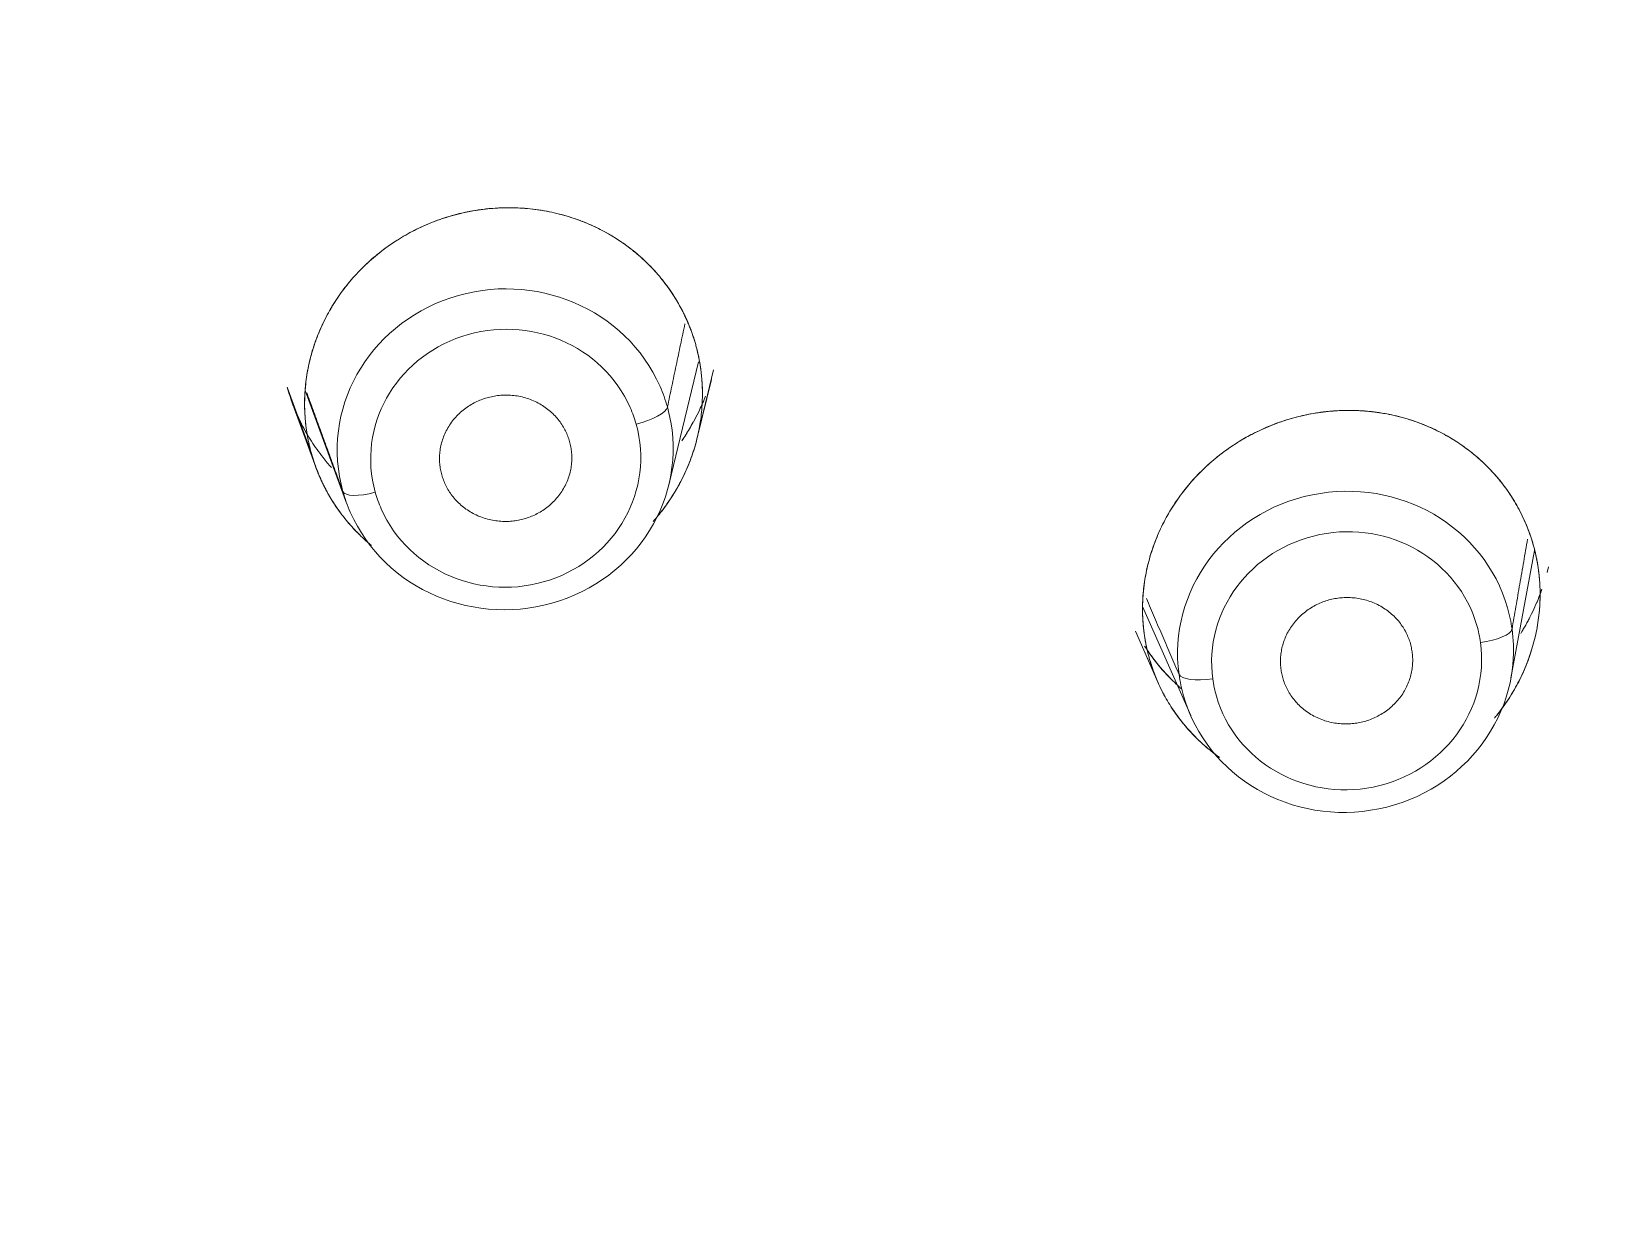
# Model space of a CAD drawing. Extents: x 6453 to 7582, y 0 to 827.
# Drawn here: x 6978.91 to 6993.29, y 492.23 to 502.89 of the extents above; entities that cross this region are included whole.
import ezdxf

# ---------------------------------------------------------------- set-up
doc = ezdxf.new("R2010")
doc.units = 0
doc.header["$LTSCALE"] = 30
doc.header["$MEASUREMENT"] = 0
doc.linetypes.add('HIDDEN2', pattern=[4.7625, 3.175, -1.5875])
doc.layers.add('1', color=7, linetype='CONTINUOUS')
doc.layers.add('2', color=1, linetype='HIDDEN2')

msp = doc.modelspace()

# ---------------------------------------------------------------- linework, layer by layer
at = {"layer": '1', "color": 7, "linetype": 'Continuous', "lineweight": 18}
for p, q in [((6984.684, 498.779), (6984.954, 499.892)), ((6984.941, 499.203), (6985.091, 499.821)), ((6981.443, 499.062), (6981.222, 499.664)), ((6981.222, 499.664), (6981.443, 499.062)), ((6981.443, 499.062), (6981.222, 499.664)), ((6981.222, 499.664), (6981.443, 499.062)), ((6981.387, 499.633), (6981.762, 498.612)), ((6984.941, 499.203), (6985.07, 499.732)), ((6981.266, 499.529), (6981.482, 498.94)), ((6981.266, 499.529), (6981.483, 498.938)), ((6992.322, 497.024), (6992.537, 498.182)), ((6992.652, 497.984), (6992.662, 498.033)), ((6992.652, 497.984), (6992.662, 498.033)), ((6988.98, 497.675), (6989.418, 496.685)), ((6988.916, 497.451), (6989.122, 496.983)), ((6988.916, 497.451), (6989.12, 496.987))]:
    msp.add_line(p, q, dxfattribs=at)
for centre, major_axis, ratio, start_param, end_param in [((6959.952, 496.519), (-59.628, 0), 0.953717, 3.141593, 6.283185), ((6959.952, 496.519), (-59.628, 0), 0.953717, 3.141593, 6.274276), ((6983.2, 499.1), (-1.521, -0.087), 0.95493, 3.484672, 6.490756), ((6983.2, 499.1), (-1.521, -0.087), 0.95493, 3.349163, 3.484672), ((6983.2, 499.1), (-1.521, -0.087), 0.95493, 0.34308, 3.349163), ((6990.822, 497.263), (-1.514, -0.177), 0.954506, 3.29707, 6.303113), ((6983.2, 499.1), (-1.521, -0.087), 0.95493, 0.20757, 0.34308), ((6990.822, 497.263), (-1.514, -0.177), 0.954506, 3.16152, 3.29707), ((6990.822, 497.263), (-1.514, -0.177), 0.954506, 0.155477, 3.16152), ((6990.822, 497.263), (-1.514, -0.177), 0.954506, 0.019927, 0.155477), ((6959.952, 496.519), (-59.628, 0), 0.953717, 1.612136, 3.141593), ((6959.952, 496.519), (-59.628, 0), 0.953717, 1.612136, 3.132683)]:
    msp.add_ellipse(centre, major_axis=major_axis, ratio=ratio, start_param=start_param, end_param=end_param, dxfattribs=at)
at = {"layer": '1', "color": 7, "linetype": 'Continuous', "lineweight": 13}
for centre, major_axis, ratio, start_param, end_param in [((6983.205, 499.019), (-1.223, -0.07), 0.95493, 3.484672, 6.490756), ((6983.205, 499.019), (-1.223, -0.07), 0.95493, 3.349163, 3.484672), ((6984.382, 499.416), (-0.289, -0.081), 0.290459, 1.506825, 2.991304), ((6983.205, 499.019), (-1.223, -0.07), 0.95493, 0.34308, 3.349163), ((6982.017, 498.799), (0.289, 0.081), 0.29046, 3.163938, 4.648417), ((6983.205, 499.019), (-1.223, -0.07), 0.95493, 0.20757, 0.34308), ((6990.832, 497.182), (-1.217, -0.142), 0.954506, 3.29707, 6.303113), ((6990.832, 497.182), (-1.217, -0.142), 0.954506, 3.16152, 3.29707), ((6992.035, 497.436), (-0.297, -0.041), 0.298133, 1.564571, 3.047259), ((6990.832, 497.182), (-1.217, -0.142), 0.954506, 0.155477, 3.16152), ((6989.607, 497.106), (0.297, 0.041), 0.298133, 3.223476, 4.706164), ((6990.832, 497.182), (-1.217, -0.142), 0.954506, 0.019927, 0.155477)]:
    msp.add_ellipse(centre, major_axis=major_axis, ratio=ratio, start_param=start_param, end_param=end_param, dxfattribs=at)
at = {"layer": '1', "color": 7, "linetype": 'Continuous', "lineweight": 18}
for points, knots in [([(6962.419, 439.668), (6962.999, 439.691), (6964.676, 439.78), (6967.443, 440.04), (6970.703, 440.52), (6973.93, 441.172), (6977.115, 441.992), (6980.248, 442.979), (6983.318, 444.129), (6986.318, 445.439), (6989.237, 446.905), (6992.067, 448.523), (6994.799, 450.287), (6997.425, 452.192), (6999.937, 454.232), (7002.327, 456.402), (7004.588, 458.694), (7006.713, 461.101), (7008.695, 463.617), (7010.529, 466.233), (7012.208, 468.942), (7013.729, 471.735), (7015.085, 474.604), (7016.274, 477.54), (7017.291, 480.534), (7018.133, 483.576), (7018.799, 486.659), (7019.284, 489.772), (7019.59, 492.905), (7019.713, 496.05), (7019.655, 499.196), (7019.414, 502.335), (7018.993, 505.456), (7018.391, 508.55), (7017.612, 511.608), (7016.657, 514.62), (7015.53, 517.578), (7014.233, 520.471), (7012.77, 523.292), (7011.147, 526.031), (7009.368, 528.681), (7007.439, 531.234), (7005.364, 533.681), (7003.152, 536.015), (7000.807, 538.229), (6998.339, 540.316), (6995.753, 542.27), (6993.058, 544.085), (6990.263, 545.755), (6987.375, 547.276), (6984.403, 548.643), (6981.357, 549.85), (6978.245, 550.896), (6975.078, 551.776), (6971.865, 552.489), (6968.616, 553.031), (6965.34, 553.401), (6962.047, 553.598), (6958.749, 553.622), (6955.453, 553.471), (6952.172, 553.148), (6948.914, 552.652), (6945.69, 551.986), (6942.51, 551.151), (6939.382, 550.149), (6936.317, 548.985), (6933.324, 547.661), (6930.413, 546.181), (6927.591, 544.551), (6924.868, 542.774), (6922.252, 540.857), (6919.75, 538.805), (6917.371, 536.624), (6915.122, 534.322), (6913.01, 531.904), (6911.04, 529.379), (6909.22, 526.755), (6907.554, 524.038), (6906.048, 521.238), (6904.706, 518.363), (6903.532, 515.422), (6902.531, 512.423), (6901.704, 509.377), (6901.055, 506.291), (6900.585, 503.176), (6900.295, 500.041), (6900.188, 496.896), (6900.263, 493.75), (6900.519, 490.612), (6900.956, 487.493), (6901.573, 484.402), (6902.368, 481.348), (6903.339, 478.34), (6904.481, 475.388), (6905.793, 472.5), (6907.27, 469.686), (6908.907, 466.954), (6910.699, 464.313), (6912.642, 461.769), (6914.729, 459.332), (6916.953, 457.008), (6919.309, 454.805), (6921.788, 452.73), (6924.384, 450.788), (6927.088, 448.985), (6929.892, 447.328), (6932.788, 445.82), (6935.766, 444.468), (6938.818, 443.274), (6941.935, 442.243), (6945.107, 441.377), (6948.323, 440.68), (6951.575, 440.153), (6954.634, 439.822), (6956.606, 439.702), (6957.484, 439.668)], [0, 0, 0, 0, 0.004702, 0.013606, 0.022511, 0.031416, 0.040321, 0.049226, 0.058131, 0.067035, 0.07594, 0.084844, 0.093748, 0.102652, 0.111556, 0.120459, 0.129362, 0.138265, 0.147168, 0.15607, 0.164972, 0.173874, 0.182775, 0.191676, 0.200577, 0.209478, 0.218378, 0.227279, 0.236179, 0.245079, 0.253978, 0.262878, 0.271778, 0.280678, 0.289578, 0.298478, 0.307379, 0.316279, 0.32518, 0.334081, 0.342982, 0.351884, 0.360785, 0.369687, 0.37859, 0.387493, 0.396396, 0.405299, 0.414202, 0.423106, 0.43201, 0.440914, 0.449818, 0.458723, 0.467628, 0.476532, 0.485437, 0.494342, 0.503247, 0.512152, 0.521057, 0.529962, 0.538867, 0.547772, 0.556677, 0.565582, 0.574486, 0.583391, 0.592295, 0.601199, 0.610103, 0.619007, 0.62791, 0.636813, 0.645716, 0.654619, 0.663521, 0.672423, 0.681325, 0.690226, 0.699127, 0.708028, 0.716929, 0.725829, 0.734729, 0.743629, 0.752529, 0.761429, 0.770329, 0.779229, 0.788129, 0.797029, 0.805929, 0.814829, 0.82373, 0.832631, 0.841532, 0.850433, 0.859334, 0.868236, 0.877138, 0.886041, 0.894944, 0.903847, 0.91275, 0.921653, 0.930557, 0.939461, 0.948365, 0.95727, 0.966174, 0.975079, 0.983983, 0.992888, 1, 1, 1, 1]), ([(6995.778, 451.033), (6996.33, 451.416), (6997.748, 452.443), (6999.935, 454.234), (7002.327, 456.401), (7004.588, 458.694), (7006.713, 461.101), (7008.695, 463.617), (7010.529, 466.233), (7012.208, 468.942), (7013.729, 471.735), (7015.085, 474.604), (7016.274, 477.54), (7017.291, 480.534), (7018.133, 483.576), (7018.799, 486.659), (7019.284, 489.772), (7019.59, 492.905), (7019.713, 496.05), (7019.655, 499.196), (7019.414, 502.335), (7018.993, 505.456), (7018.391, 508.55), (7017.612, 511.608), (7016.657, 514.62), (7015.53, 517.578), (7014.233, 520.471), (7012.77, 523.292), (7011.147, 526.031), (7009.368, 528.681), (7007.439, 531.234), (7005.364, 533.681), (7003.152, 536.015), (7000.807, 538.229), (6998.339, 540.316), (6995.753, 542.27), (6993.058, 544.085), (6990.263, 545.755), (6987.375, 547.276), (6984.403, 548.643), (6981.357, 549.85), (6978.245, 550.896), (6975.078, 551.776), (6971.865, 552.489), (6968.616, 553.031), (6965.34, 553.401), (6962.047, 553.598), (6958.749, 553.622), (6955.453, 553.471), (6952.172, 553.148), (6948.914, 552.652), (6945.69, 551.986), (6942.51, 551.151), (6939.382, 550.149), (6936.317, 548.985), (6933.324, 547.661), (6930.413, 546.181), (6927.591, 544.551), (6924.868, 542.774), (6922.252, 540.857), (6919.75, 538.805), (6917.371, 536.624), (6915.122, 534.322), (6913.01, 531.904), (6911.04, 529.379), (6909.22, 526.755), (6907.554, 524.038), (6906.048, 521.238), (6904.706, 518.363), (6903.532, 515.422), (6902.531, 512.423), (6901.704, 509.377), (6901.055, 506.291), (6900.585, 503.176), (6900.295, 500.041), (6900.188, 496.896), (6900.263, 493.75), (6900.519, 490.612), (6900.956, 487.493), (6901.573, 484.402), (6902.368, 481.348), (6903.339, 478.34), (6904.481, 475.388), (6905.793, 472.5), (6907.27, 469.686), (6908.907, 466.954), (6910.699, 464.313), (6912.642, 461.769), (6914.729, 459.332), (6916.954, 457.009), (6919.307, 454.804), (6921.793, 452.736), (6923.685, 451.284), (6924.774, 450.56), (6924.962, 450.437)], [0, 0, 0, 0, 0.006833, 0.017845, 0.028856, 0.039868, 0.050878, 0.061889, 0.072899, 0.083908, 0.094918, 0.105926, 0.116935, 0.127943, 0.138951, 0.149959, 0.160966, 0.171973, 0.18298, 0.193987, 0.204994, 0.216001, 0.227008, 0.238016, 0.249023, 0.26003, 0.271038, 0.282046, 0.293055, 0.304063, 0.315072, 0.326082, 0.337091, 0.348102, 0.359112, 0.370123, 0.381134, 0.392146, 0.403157, 0.414169, 0.425182, 0.436194, 0.447207, 0.45822, 0.469233, 0.480246, 0.491259, 0.502272, 0.513286, 0.524299, 0.535313, 0.546326, 0.557339, 0.568352, 0.579365, 0.590378, 0.601391, 0.612403, 0.623416, 0.634428, 0.645439, 0.656451, 0.667462, 0.678472, 0.689483, 0.700493, 0.711502, 0.722512, 0.73352, 0.744529, 0.755537, 0.766545, 0.777553, 0.78856, 0.799567, 0.810574, 0.821581, 0.832588, 0.843595, 0.854602, 0.865609, 0.876617, 0.887624, 0.898632, 0.90964, 0.920649, 0.931657, 0.942666, 0.953676, 0.964686, 0.975696, 0.986706, 0.997717, 1, 1, 1, 1]), ([(6981.443, 499.062), (6981.441, 499.068), (6981.437, 499.081), (6981.432, 499.101), (6981.427, 499.121), (6981.422, 499.14), (6981.418, 499.16), (6981.414, 499.18), (6981.41, 499.2), (6981.406, 499.22), (6981.403, 499.24), (6981.4, 499.26), (6981.397, 499.28), (6981.394, 499.3), (6981.392, 499.321), (6981.39, 499.341), (6981.388, 499.361), (6981.384, 499.402), (6981.381, 499.464), (6981.381, 499.547), (6981.385, 499.63), (6981.395, 499.74), (6981.419, 499.879), (6981.464, 500.043), (6981.526, 500.203), (6981.605, 500.357), (6981.698, 500.505), (6981.805, 500.642), (6981.925, 500.77), (6982.058, 500.885), (6982.202, 500.988), (6982.355, 501.078), (6982.518, 501.153), (6982.687, 501.213), (6982.863, 501.257), (6983.042, 501.284), (6983.223, 501.294), (6983.403, 501.286), (6983.581, 501.261), (6983.754, 501.219), (6983.921, 501.161), (6984.08, 501.088), (6984.23, 501), (6984.37, 500.897), (6984.499, 500.782), (6984.595, 500.676), (6984.665, 500.586), (6984.715, 500.516), (6984.76, 500.443), (6984.794, 500.382), (6984.819, 500.334), (6984.835, 500.299), (6984.851, 500.265), (6984.866, 500.229), (6984.88, 500.194), (6984.893, 500.158), (6984.905, 500.122), (6984.917, 500.086), (6984.924, 500.062), (6984.928, 500.049)], [0, 0, 0, 0, 0.003743, 0.007482, 0.011219, 0.014954, 0.018687, 0.022419, 0.026151, 0.029884, 0.033617, 0.037353, 0.041091, 0.044832, 0.048576, 0.052325, 0.056079, 0.059839, 0.075015, 0.090157, 0.105306, 0.120503, 0.151244, 0.182, 0.212983, 0.24429, 0.275516, 0.30674, 0.337696, 0.368905, 0.400008, 0.431405, 0.462923, 0.494568, 0.526279, 0.558375, 0.590249, 0.622182, 0.65381, 0.685582, 0.717022, 0.748601, 0.779983, 0.811347, 0.842654, 0.873992, 0.889694, 0.905384, 0.921094, 0.936855, 0.943902, 0.950935, 0.957957, 0.96497, 0.971977, 0.978981, 0.985984, 0.992989, 1, 1, 1, 1]), ([(6981.443, 499.062), (6981.441, 499.068), (6981.437, 499.081), (6981.432, 499.101), (6981.427, 499.121), (6981.422, 499.14), (6981.418, 499.16), (6981.414, 499.18), (6981.41, 499.2), (6981.406, 499.22), (6981.403, 499.24), (6981.4, 499.26), (6981.397, 499.28), (6981.394, 499.3), (6981.392, 499.321), (6981.39, 499.341), (6981.388, 499.361), (6981.384, 499.402), (6981.381, 499.464), (6981.381, 499.547), (6981.385, 499.63), (6981.395, 499.74), (6981.419, 499.879), (6981.464, 500.043), (6981.526, 500.203), (6981.605, 500.357), (6981.698, 500.505), (6981.805, 500.642), (6981.925, 500.77), (6982.058, 500.885), (6982.202, 500.988), (6982.355, 501.078), (6982.518, 501.153), (6982.687, 501.213), (6982.863, 501.257), (6983.042, 501.284), (6983.223, 501.294), (6983.403, 501.286), (6983.581, 501.261), (6983.754, 501.219), (6983.921, 501.161), (6984.08, 501.088), (6984.23, 501), (6984.37, 500.897), (6984.499, 500.782), (6984.595, 500.676), (6984.665, 500.586), (6984.715, 500.516), (6984.76, 500.443), (6984.794, 500.382), (6984.819, 500.334), (6984.835, 500.299), (6984.851, 500.265), (6984.866, 500.229), (6984.88, 500.194), (6984.893, 500.158), (6984.905, 500.122), (6984.917, 500.086), (6984.924, 500.062), (6984.928, 500.049)], [0, 0, 0, 0, 0.003743, 0.007482, 0.011219, 0.014954, 0.018687, 0.022419, 0.026151, 0.029884, 0.033617, 0.037353, 0.041091, 0.044832, 0.048576, 0.052325, 0.056079, 0.059839, 0.075015, 0.090157, 0.105306, 0.120503, 0.151244, 0.182, 0.212983, 0.24429, 0.275516, 0.30674, 0.337696, 0.368905, 0.400008, 0.431405, 0.462923, 0.494568, 0.526279, 0.558375, 0.590249, 0.622182, 0.65381, 0.685582, 0.717022, 0.748601, 0.779983, 0.811347, 0.842654, 0.873992, 0.889694, 0.905384, 0.921094, 0.936855, 0.943902, 0.950935, 0.957957, 0.96497, 0.971977, 0.978981, 0.985984, 0.992989, 1, 1, 1, 1]), ([(6984.928, 500.049), (6984.926, 500.056), (6984.922, 500.07), (6984.916, 500.09), (6984.91, 500.11), (6984.903, 500.13), (6984.896, 500.149), (6984.889, 500.169), (6984.882, 500.189), (6984.874, 500.209), (6984.866, 500.228), (6984.858, 500.248), (6984.849, 500.268), (6984.841, 500.287), (6984.832, 500.306), (6984.823, 500.326), (6984.813, 500.345), (6984.793, 500.383), (6984.762, 500.44), (6984.716, 500.514), (6984.666, 500.585), (6984.597, 500.674), (6984.503, 500.777), (6984.378, 500.892), (6984.236, 500.996), (6984.089, 501.083), (6983.938, 501.154), (6983.778, 501.212), (6983.598, 501.258), (6983.43, 501.283), (6983.288, 501.291), (6983.171, 501.291), (6983.056, 501.284), (6982.937, 501.269), (6982.816, 501.246), (6982.705, 501.217), (6982.605, 501.184), (6982.472, 501.134), (6982.316, 501.058), (6982.166, 500.963), (6982.038, 500.868), (6981.915, 500.759), (6981.791, 500.626), (6981.689, 500.491), (6981.601, 500.35), (6981.525, 500.199), (6981.463, 500.037), (6981.418, 499.875), (6981.395, 499.739), (6981.385, 499.63), (6981.381, 499.547), (6981.381, 499.464), (6981.385, 499.395), (6981.389, 499.34), (6981.394, 499.299), (6981.4, 499.259), (6981.406, 499.219), (6981.414, 499.179), (6981.423, 499.14), (6981.432, 499.1), (6981.439, 499.075), (6981.443, 499.062)], [0, 0, 0, 0, 0.003842, 0.007691, 0.011548, 0.015411, 0.019282, 0.023159, 0.027044, 0.030936, 0.034835, 0.038741, 0.042654, 0.046574, 0.050501, 0.054436, 0.058377, 0.062326, 0.078245, 0.094165, 0.110085, 0.126006, 0.15576, 0.18654, 0.218699, 0.251392, 0.27866, 0.308495, 0.342808, 0.377805, 0.398596, 0.418492, 0.439993, 0.459622, 0.481439, 0.505449, 0.519796, 0.537038, 0.580745, 0.610912, 0.631107, 0.665065, 0.698366, 0.728071, 0.755716, 0.7877, 0.819341, 0.849817, 0.879502, 0.89468, 0.909871, 0.925075, 0.940291, 0.947835, 0.955356, 0.962854, 0.970329, 0.977781, 0.98521, 0.992616, 1, 1, 1, 1]), ([(6984.928, 500.049), (6984.926, 500.056), (6984.922, 500.07), (6984.916, 500.09), (6984.91, 500.11), (6984.903, 500.13), (6984.896, 500.149), (6984.889, 500.169), (6984.882, 500.189), (6984.874, 500.209), (6984.866, 500.228), (6984.858, 500.248), (6984.849, 500.268), (6984.841, 500.287), (6984.832, 500.306), (6984.823, 500.326), (6984.813, 500.345), (6984.793, 500.383), (6984.762, 500.44), (6984.716, 500.514), (6984.666, 500.585), (6984.597, 500.674), (6984.503, 500.777), (6984.378, 500.892), (6984.236, 500.996), (6984.089, 501.083), (6983.938, 501.154), (6983.778, 501.212), (6983.598, 501.258), (6983.408, 501.286), (6983.221, 501.294), (6983.08, 501.286), (6982.967, 501.273), (6982.881, 501.259), (6982.783, 501.237), (6982.694, 501.213), (6982.605, 501.184), (6982.472, 501.134), (6982.316, 501.058), (6982.166, 500.963), (6982.038, 500.868), (6981.915, 500.759), (6981.791, 500.626), (6981.689, 500.491), (6981.601, 500.35), (6981.525, 500.199), (6981.463, 500.037), (6981.418, 499.875), (6981.394, 499.732), (6981.383, 499.609), (6981.38, 499.527), (6981.381, 499.465), (6981.383, 499.423), (6981.386, 499.382), (6981.389, 499.341), (6981.394, 499.301), (6981.4, 499.26), (6981.406, 499.22), (6981.414, 499.18), (6981.422, 499.14), (6981.432, 499.101), (6981.439, 499.075), (6981.443, 499.062)], [0, 0, 0, 0, 0.003842, 0.007691, 0.011548, 0.015411, 0.019282, 0.023159, 0.027044, 0.030936, 0.034835, 0.038741, 0.042654, 0.046575, 0.050502, 0.054436, 0.058378, 0.062327, 0.078246, 0.094166, 0.110086, 0.126007, 0.155762, 0.186542, 0.218702, 0.251395, 0.278662, 0.308499, 0.342811, 0.377809, 0.410777, 0.441617, 0.452511, 0.471074, 0.487689, 0.505445, 0.519791, 0.537033, 0.580741, 0.610908, 0.631104, 0.665062, 0.698364, 0.728069, 0.755714, 0.787698, 0.81934, 0.849816, 0.879501, 0.898358, 0.917267, 0.924881, 0.932477, 0.940053, 0.947611, 0.955151, 0.962672, 0.970174, 0.977658, 0.985124, 0.992571, 1, 1, 1, 1]), ([(6984.542, 498.446), (6984.573, 498.481), (6984.638, 498.559), (6984.73, 498.694), (6984.816, 498.848), (6984.887, 499.014), (6984.939, 499.181), (6984.968, 499.322), (6984.982, 499.437), (6984.988, 499.527), (6984.99, 499.616), (6984.987, 499.689), (6984.983, 499.745), (6984.979, 499.784), (6984.975, 499.823), (6984.969, 499.861), (6984.962, 499.899), (6984.955, 499.937), (6984.947, 499.975), (6984.938, 500.012), (6984.931, 500.037), (6984.928, 500.049)], [0, 0, 0, 0, 0.080827, 0.174022, 0.280476, 0.385688, 0.486572, 0.584527, 0.636909, 0.689339, 0.741819, 0.794346, 0.817478, 0.84054, 0.863532, 0.886453, 0.909303, 0.932083, 0.954793, 0.977432, 1, 1, 1, 1]), ([(6984.542, 498.446), (6984.573, 498.481), (6984.638, 498.559), (6984.73, 498.694), (6984.816, 498.848), (6984.887, 499.014), (6984.939, 499.181), (6984.968, 499.322), (6984.982, 499.437), (6984.988, 499.527), (6984.99, 499.616), (6984.987, 499.689), (6984.983, 499.745), (6984.979, 499.784), (6984.975, 499.823), (6984.969, 499.861), (6984.962, 499.899), (6984.955, 499.937), (6984.947, 499.975), (6984.938, 500.012), (6984.931, 500.037), (6984.928, 500.049)], [0, 0, 0, 0, 0.080827, 0.174022, 0.280476, 0.385688, 0.486572, 0.584527, 0.636909, 0.689339, 0.741819, 0.794346, 0.817478, 0.84054, 0.863532, 0.886453, 0.909303, 0.932083, 0.954793, 0.977432, 1, 1, 1, 1]), ([(6984.928, 500.049), (6984.929, 500.043), (6984.933, 500.029), (6984.938, 500.009), (6984.943, 499.989), (6984.948, 499.969), (6984.953, 499.949), (6984.957, 499.928), (6984.961, 499.908), (6984.964, 499.887), (6984.968, 499.867), (6984.971, 499.846), (6984.974, 499.826), (6984.977, 499.805), (6984.979, 499.785), (6984.981, 499.764), (6984.983, 499.743), (6984.985, 499.722), (6984.988, 499.679), (6984.99, 499.613), (6984.988, 499.525), (6984.982, 499.436), (6984.967, 499.319), (6984.937, 499.174), (6984.884, 499.005), (6984.813, 498.842), (6984.727, 498.687), (6984.649, 498.576), (6984.602, 498.517), (6984.592, 498.504)], [0, 0, 0, 0, 0.01282, 0.025629, 0.038431, 0.051226, 0.064015, 0.076801, 0.089585, 0.102367, 0.115151, 0.127936, 0.140726, 0.15352, 0.166321, 0.179131, 0.19195, 0.20478, 0.217623, 0.271904, 0.326077, 0.380261, 0.434577, 0.542585, 0.650459, 0.757277, 0.863943, 0.970171, 1, 1, 1, 1]), ([(6984.928, 500.049), (6984.929, 500.043), (6984.933, 500.029), (6984.938, 500.009), (6984.943, 499.989), (6984.948, 499.969), (6984.953, 499.949), (6984.957, 499.928), (6984.961, 499.908), (6984.964, 499.887), (6984.968, 499.867), (6984.971, 499.846), (6984.974, 499.826), (6984.977, 499.805), (6984.979, 499.785), (6984.981, 499.764), (6984.983, 499.743), (6984.985, 499.722), (6984.988, 499.679), (6984.99, 499.613), (6984.988, 499.525), (6984.982, 499.436), (6984.967, 499.319), (6984.937, 499.174), (6984.884, 499.005), (6984.813, 498.842), (6984.727, 498.687), (6984.649, 498.576), (6984.602, 498.517), (6984.592, 498.504)], [0, 0, 0, 0, 0.01282, 0.025629, 0.038431, 0.051226, 0.064015, 0.076801, 0.089585, 0.102367, 0.115151, 0.127936, 0.140726, 0.15352, 0.166321, 0.179131, 0.19195, 0.20478, 0.217623, 0.271904, 0.326077, 0.380261, 0.434577, 0.542585, 0.650459, 0.757277, 0.863943, 0.970171, 1, 1, 1, 1]), ([(6981.222, 499.664), (6981.224, 499.656), (6981.229, 499.642), (6981.235, 499.621), (6981.242, 499.599), (6981.249, 499.578), (6981.256, 499.557), (6981.263, 499.536), (6981.271, 499.515), (6981.279, 499.494), (6981.287, 499.473), (6981.296, 499.453), (6981.305, 499.432), (6981.314, 499.412), (6981.323, 499.391), (6981.332, 499.371), (6981.342, 499.351), (6981.363, 499.31), (6981.395, 499.25), (6981.442, 499.172), (6981.493, 499.097), (6981.553, 499.017), (6981.598, 498.963), (6981.624, 498.934)], [0, 0, 0, 0, 0.026737, 0.053449, 0.080139, 0.106814, 0.133477, 0.160133, 0.186787, 0.213444, 0.240108, 0.266784, 0.293478, 0.320193, 0.346934, 0.373707, 0.400515, 0.427364, 0.535927, 0.644201, 0.752501, 0.86114, 1, 1, 1, 1]), ([(6981.222, 499.664), (6981.224, 499.656), (6981.229, 499.642), (6981.235, 499.621), (6981.242, 499.599), (6981.249, 499.578), (6981.256, 499.557), (6981.263, 499.536), (6981.271, 499.515), (6981.279, 499.494), (6981.287, 499.473), (6981.296, 499.453), (6981.305, 499.432), (6981.314, 499.412), (6981.323, 499.391), (6981.332, 499.371), (6981.342, 499.351), (6981.363, 499.31), (6981.395, 499.25), (6981.442, 499.172), (6981.493, 499.097), (6981.553, 499.017), (6981.598, 498.963), (6981.624, 498.934)], [0, 0, 0, 0, 0.026737, 0.053449, 0.080139, 0.106814, 0.133477, 0.160133, 0.186787, 0.213444, 0.240108, 0.266784, 0.293478, 0.320193, 0.346934, 0.373707, 0.400515, 0.427364, 0.535927, 0.644201, 0.752501, 0.86114, 1, 1, 1, 1]), ([(6981.624, 498.934), (6981.598, 498.963), (6981.553, 499.017), (6981.493, 499.097), (6981.442, 499.172), (6981.395, 499.25), (6981.359, 499.316), (6981.334, 499.367), (6981.317, 499.403), (6981.301, 499.44), (6981.286, 499.477), (6981.274, 499.507), (6981.267, 499.525), (6981.265, 499.531)], [0, 0, 0, 0, 0.166652, 0.296685, 0.426825, 0.557075, 0.687437, 0.744904, 0.802217, 0.859376, 0.916381, 0.973233, 1, 1, 1, 1]), ([(6981.624, 498.934), (6981.598, 498.963), (6981.553, 499.017), (6981.493, 499.097), (6981.442, 499.172), (6981.395, 499.25), (6981.359, 499.316), (6981.334, 499.367), (6981.317, 499.403), (6981.301, 499.44), (6981.286, 499.477), (6981.274, 499.507), (6981.267, 499.525), (6981.265, 499.531)], [0, 0, 0, 0, 0.166652, 0.296685, 0.426825, 0.557075, 0.687437, 0.744904, 0.802217, 0.859376, 0.916381, 0.973233, 1, 1, 1, 1]), ([(6984.802, 499.177), (6984.826, 499.213), (6984.884, 499.303), (6984.957, 499.439), (6985, 499.54), (6985.017, 499.583)], [0, 0, 0, 0, 0.279148, 0.698759, 1, 1, 1, 1]), ([(6984.905, 499.345), (6984.894, 499.325), (6984.862, 499.268), (6984.826, 499.212), (6984.802, 499.177)], [0, 0, 0, 0, 0.346173, 1, 1, 1, 1]), ([(6984.905, 499.345), (6984.894, 499.325), (6984.862, 499.268), (6984.826, 499.212), (6984.802, 499.177)], [0, 0, 0, 0, 0.346173, 1, 1, 1, 1]), ([(6988.996, 497.425), (6988.995, 497.431), (6988.994, 497.445), (6988.991, 497.465), (6988.989, 497.486), (6988.987, 497.506), (6988.986, 497.526), (6988.984, 497.547), (6988.983, 497.567), (6988.982, 497.588), (6988.981, 497.608), (6988.981, 497.629), (6988.981, 497.649), (6988.981, 497.67), (6988.981, 497.691), (6988.982, 497.711), (6988.983, 497.732), (6988.985, 497.774), (6988.99, 497.836), (6989.002, 497.919), (6989.017, 498.001), (6989.043, 498.111), (6989.086, 498.247), (6989.154, 498.406), (6989.238, 498.558), (6989.337, 498.704), (6989.451, 498.84), (6989.576, 498.964), (6989.713, 499.077), (6989.86, 499.176), (6990.017, 499.261), (6990.181, 499.332), (6990.352, 499.388), (6990.527, 499.427), (6990.706, 499.45), (6990.886, 499.455), (6991.065, 499.443), (6991.241, 499.415), (6991.412, 499.369), (6991.576, 499.308), (6991.732, 499.231), (6991.878, 499.139), (6992.014, 499.034), (6992.138, 498.917), (6992.249, 498.787), (6992.329, 498.671), (6992.386, 498.574), (6992.425, 498.498), (6992.46, 498.421), (6992.485, 498.356), (6992.502, 498.305), (6992.514, 498.269), (6992.525, 498.233), (6992.535, 498.196), (6992.544, 498.16), (6992.552, 498.123), (6992.559, 498.085), (6992.566, 498.048), (6992.569, 498.023), (6992.571, 498.011)], [0, 0, 0, 0, 0.003771, 0.00754, 0.011305, 0.015069, 0.018831, 0.022593, 0.026354, 0.030116, 0.03388, 0.037645, 0.041412, 0.045183, 0.048957, 0.052736, 0.05652, 0.060309, 0.075585, 0.090825, 0.106068, 0.121356, 0.152261, 0.183168, 0.214297, 0.245748, 0.277109, 0.30842, 0.339452, 0.370694, 0.401835, 0.433236, 0.464761, 0.496355, 0.528006, 0.559981, 0.591751, 0.623549, 0.655078, 0.686707, 0.718045, 0.749487, 0.780765, 0.812008, 0.843221, 0.87445, 0.890103, 0.905739, 0.921392, 0.937094, 0.944115, 0.951121, 0.958116, 0.965102, 0.972082, 0.979059, 0.986035, 0.993015, 1, 1, 1, 1]), ([(6988.996, 497.425), (6988.995, 497.431), (6988.994, 497.445), (6988.991, 497.465), (6988.989, 497.486), (6988.987, 497.506), (6988.986, 497.526), (6988.984, 497.547), (6988.983, 497.567), (6988.982, 497.588), (6988.981, 497.608), (6988.981, 497.629), (6988.981, 497.649), (6988.981, 497.67), (6988.981, 497.691), (6988.982, 497.711), (6988.983, 497.732), (6988.985, 497.774), (6988.99, 497.836), (6989.002, 497.919), (6989.017, 498.001), (6989.043, 498.111), (6989.086, 498.247), (6989.154, 498.406), (6989.238, 498.558), (6989.337, 498.704), (6989.451, 498.84), (6989.576, 498.964), (6989.713, 499.077), (6989.86, 499.176), (6990.017, 499.261), (6990.181, 499.332), (6990.352, 499.388), (6990.527, 499.427), (6990.706, 499.45), (6990.886, 499.455), (6991.065, 499.443), (6991.241, 499.415), (6991.412, 499.369), (6991.576, 499.308), (6991.732, 499.231), (6991.878, 499.139), (6992.014, 499.034), (6992.138, 498.917), (6992.249, 498.787), (6992.329, 498.671), (6992.386, 498.574), (6992.425, 498.498), (6992.46, 498.421), (6992.485, 498.356), (6992.502, 498.305), (6992.514, 498.269), (6992.525, 498.233), (6992.535, 498.196), (6992.544, 498.16), (6992.552, 498.123), (6992.559, 498.085), (6992.566, 498.048), (6992.569, 498.023), (6992.571, 498.011)], [0, 0, 0, 0, 0.003771, 0.00754, 0.011305, 0.015069, 0.018831, 0.022593, 0.026354, 0.030116, 0.03388, 0.037645, 0.041412, 0.045183, 0.048957, 0.052736, 0.05652, 0.060309, 0.075585, 0.090825, 0.106068, 0.121356, 0.152261, 0.183168, 0.214297, 0.245748, 0.277109, 0.30842, 0.339452, 0.370694, 0.401835, 0.433236, 0.464761, 0.496355, 0.528006, 0.559981, 0.591751, 0.623549, 0.655078, 0.686707, 0.718045, 0.749487, 0.780765, 0.812008, 0.843221, 0.87445, 0.890103, 0.905739, 0.921392, 0.937094, 0.944115, 0.951121, 0.958116, 0.965102, 0.972082, 0.979059, 0.986035, 0.993015, 1, 1, 1, 1]), ([(6992.571, 498.011), (6992.57, 498.017), (6992.568, 498.031), (6992.565, 498.052), (6992.562, 498.072), (6992.558, 498.093), (6992.554, 498.113), (6992.549, 498.134), (6992.545, 498.154), (6992.54, 498.175), (6992.535, 498.195), (6992.529, 498.216), (6992.524, 498.236), (6992.518, 498.256), (6992.512, 498.277), (6992.505, 498.297), (6992.498, 498.317), (6992.484, 498.358), (6992.461, 498.418), (6992.426, 498.496), (6992.387, 498.572), (6992.331, 498.668), (6992.253, 498.782), (6992.144, 498.91), (6992.019, 499.03), (6991.887, 499.133), (6991.748, 499.221), (6991.599, 499.297), (6991.428, 499.364), (6991.265, 499.409), (6991.122, 499.434), (6991.003, 499.448), (6990.885, 499.454), (6990.768, 499.452), (6990.648, 499.443), (6990.517, 499.424), (6990.36, 499.39), (6990.176, 499.332), (6990.005, 499.256), (6989.845, 499.166), (6989.701, 499.068), (6989.56, 498.95), (6989.44, 498.827), (6989.332, 498.697), (6989.236, 498.555), (6989.151, 498.4), (6989.085, 498.243), (6989.043, 498.109), (6989.017, 498.001), (6989.002, 497.919), (6988.99, 497.835), (6988.984, 497.766), (6988.982, 497.71), (6988.981, 497.669), (6988.981, 497.628), (6988.982, 497.587), (6988.984, 497.546), (6988.987, 497.505), (6988.991, 497.465), (6988.995, 497.438), (6988.996, 497.425)], [0, 0, 0, 0, 0.003828, 0.007663, 0.011505, 0.015354, 0.01921, 0.023073, 0.026943, 0.030821, 0.034705, 0.038597, 0.042495, 0.046401, 0.050314, 0.054234, 0.058161, 0.062095, 0.077955, 0.093817, 0.109682, 0.125549, 0.155203, 0.18588, 0.217926, 0.250508, 0.277641, 0.30736, 0.341544, 0.37644, 0.39841, 0.419383, 0.440293, 0.460812, 0.481888, 0.503664, 0.530751, 0.56678, 0.605093, 0.629317, 0.663355, 0.696757, 0.726533, 0.754257, 0.786421, 0.81823, 0.848844, 0.878648, 0.893937, 0.909238, 0.924551, 0.939878, 0.947475, 0.955049, 0.962599, 0.970126, 0.977629, 0.98511, 0.992566, 1, 1, 1, 1]), ([(6992.571, 498.011), (6992.57, 498.017), (6992.568, 498.031), (6992.565, 498.052), (6992.562, 498.072), (6992.558, 498.093), (6992.554, 498.113), (6992.549, 498.134), (6992.545, 498.154), (6992.54, 498.175), (6992.535, 498.195), (6992.529, 498.216), (6992.524, 498.236), (6992.518, 498.256), (6992.512, 498.277), (6992.505, 498.297), (6992.498, 498.317), (6992.484, 498.358), (6992.461, 498.418), (6992.426, 498.496), (6992.387, 498.572), (6992.331, 498.668), (6992.253, 498.782), (6992.144, 498.91), (6992.019, 499.03), (6991.887, 499.133), (6991.748, 499.221), (6991.599, 499.297), (6991.428, 499.364), (6991.245, 499.414), (6991.063, 499.444), (6990.92, 499.453), (6990.804, 499.453), (6990.684, 499.447), (6990.538, 499.429), (6990.36, 499.39), (6990.176, 499.332), (6990.005, 499.256), (6989.845, 499.166), (6989.701, 499.068), (6989.56, 498.95), (6989.44, 498.827), (6989.332, 498.697), (6989.236, 498.555), (6989.151, 498.4), (6989.085, 498.243), (6989.04, 498.101), (6989.011, 497.976), (6988.994, 497.867), (6988.983, 497.758), (6988.98, 497.672), (6988.981, 497.611), (6988.983, 497.573), (6988.985, 497.536), (6988.988, 497.498), (6988.992, 497.461), (6988.995, 497.437), (6988.996, 497.425)], [0, 0, 0, 0, 0.003828, 0.007663, 0.011505, 0.015354, 0.01921, 0.023074, 0.026944, 0.030821, 0.034706, 0.038598, 0.042496, 0.046402, 0.050315, 0.054235, 0.058162, 0.062097, 0.077957, 0.09382, 0.109685, 0.125552, 0.155208, 0.185885, 0.217932, 0.250514, 0.277649, 0.307368, 0.341554, 0.37645, 0.409299, 0.44002, 0.452759, 0.470969, 0.503657, 0.530745, 0.566775, 0.605089, 0.629313, 0.663352, 0.696756, 0.726532, 0.754257, 0.786422, 0.818232, 0.848847, 0.878651, 0.898694, 0.918725, 0.938748, 0.958761, 0.965692, 0.9726, 0.979484, 0.986346, 0.993184, 1, 1, 1, 1]), ([(6981.884, 498.32), (6981.874, 498.33), (6981.825, 498.379), (6981.761, 498.452), (6981.694, 498.539), (6981.647, 498.608), (6981.604, 498.678), (6981.572, 498.738), (6981.548, 498.785), (6981.532, 498.818), (6981.517, 498.852), (6981.503, 498.886), (6981.489, 498.921), (6981.476, 498.956), (6981.464, 498.991), (6981.453, 499.026), (6981.446, 499.05), (6981.443, 499.062)], [0, 0, 0, 0, 0.048017, 0.235951, 0.331045, 0.425898, 0.520784, 0.615974, 0.658809, 0.701545, 0.744207, 0.786818, 0.829405, 0.871992, 0.914603, 0.957264, 1, 1, 1, 1]), ([(6981.884, 498.32), (6981.874, 498.33), (6981.825, 498.379), (6981.761, 498.452), (6981.694, 498.539), (6981.647, 498.608), (6981.604, 498.678), (6981.572, 498.738), (6981.548, 498.785), (6981.532, 498.818), (6981.517, 498.852), (6981.503, 498.886), (6981.489, 498.921), (6981.476, 498.956), (6981.464, 498.991), (6981.453, 499.026), (6981.446, 499.05), (6981.443, 499.062)], [0, 0, 0, 0, 0.048017, 0.235951, 0.331045, 0.425898, 0.520784, 0.615974, 0.658809, 0.701545, 0.744207, 0.786818, 0.829405, 0.871992, 0.914603, 0.957264, 1, 1, 1, 1]), ([(6981.443, 499.062), (6981.444, 499.055), (6981.448, 499.042), (6981.454, 499.023), (6981.46, 499.003), (6981.467, 498.984), (6981.473, 498.964), (6981.48, 498.945), (6981.487, 498.926), (6981.494, 498.907), (6981.502, 498.888), (6981.51, 498.868), (6981.518, 498.849), (6981.527, 498.831), (6981.535, 498.812), (6981.544, 498.793), (6981.553, 498.774), (6981.572, 498.737), (6981.602, 498.681), (6981.646, 498.61), (6981.694, 498.54), (6981.759, 498.454), (6981.848, 498.353), (6981.933, 498.273), (6981.981, 498.232), (6981.989, 498.226)], [0, 0, 0, 0, 0.020148, 0.040328, 0.060542, 0.080788, 0.101068, 0.121381, 0.141726, 0.162105, 0.182517, 0.202963, 0.223441, 0.243953, 0.264498, 0.285076, 0.305688, 0.326333, 0.409527, 0.492676, 0.575783, 0.658849, 0.813539, 0.972398, 1, 1, 1, 1]), ([(6981.443, 499.062), (6981.444, 499.055), (6981.448, 499.042), (6981.454, 499.023), (6981.46, 499.003), (6981.467, 498.984), (6981.473, 498.964), (6981.48, 498.945), (6981.487, 498.926), (6981.494, 498.907), (6981.502, 498.888), (6981.51, 498.868), (6981.518, 498.849), (6981.527, 498.831), (6981.535, 498.812), (6981.544, 498.793), (6981.553, 498.774), (6981.572, 498.737), (6981.602, 498.681), (6981.646, 498.61), (6981.694, 498.54), (6981.759, 498.454), (6981.848, 498.353), (6981.933, 498.273), (6981.981, 498.232), (6981.989, 498.226)], [0, 0, 0, 0, 0.020148, 0.040328, 0.060542, 0.080788, 0.101068, 0.121381, 0.141726, 0.162105, 0.182517, 0.202963, 0.223441, 0.243953, 0.264498, 0.285076, 0.305688, 0.326333, 0.409527, 0.492676, 0.575783, 0.658849, 0.813539, 0.972398, 1, 1, 1, 1]), ([(6992.172, 496.661), (6992.178, 496.669), (6992.224, 496.724), (6992.302, 496.832), (6992.394, 496.989), (6992.467, 497.149), (6992.513, 497.286), (6992.543, 497.398), (6992.561, 497.486), (6992.574, 497.574), (6992.582, 497.647), (6992.585, 497.703), (6992.586, 497.742), (6992.587, 497.781), (6992.587, 497.819), (6992.585, 497.858), (6992.583, 497.897), (6992.58, 497.935), (6992.576, 497.973), (6992.573, 497.998), (6992.571, 498.011)], [0, 0, 0, 0, 0.019681, 0.146286, 0.271323, 0.391177, 0.507482, 0.569608, 0.631779, 0.693996, 0.756258, 0.783677, 0.811012, 0.838263, 0.86543, 0.892512, 0.91951, 0.946424, 0.973254, 1, 1, 1, 1]), ([(6992.172, 496.661), (6992.178, 496.669), (6992.224, 496.724), (6992.302, 496.832), (6992.394, 496.989), (6992.467, 497.149), (6992.513, 497.286), (6992.543, 497.398), (6992.561, 497.486), (6992.574, 497.574), (6992.582, 497.647), (6992.585, 497.703), (6992.586, 497.742), (6992.587, 497.781), (6992.587, 497.819), (6992.585, 497.858), (6992.583, 497.897), (6992.58, 497.935), (6992.576, 497.973), (6992.573, 497.998), (6992.571, 498.011)], [0, 0, 0, 0, 0.019681, 0.146286, 0.271323, 0.391177, 0.507482, 0.569608, 0.631779, 0.693996, 0.756258, 0.783677, 0.811012, 0.838263, 0.86543, 0.892512, 0.91951, 0.946424, 0.973254, 1, 1, 1, 1]), ([(6992.571, 498.011), (6992.572, 498.004), (6992.574, 497.99), (6992.576, 497.97), (6992.579, 497.949), (6992.58, 497.928), (6992.582, 497.908), (6992.584, 497.887), (6992.585, 497.867), (6992.586, 497.846), (6992.586, 497.825), (6992.587, 497.805), (6992.587, 497.784), (6992.587, 497.763), (6992.586, 497.743), (6992.586, 497.722), (6992.585, 497.701), (6992.584, 497.68), (6992.581, 497.637), (6992.574, 497.572), (6992.561, 497.484), (6992.543, 497.397), (6992.512, 497.283), (6992.464, 497.142), (6992.389, 496.98), (6992.298, 496.826), (6992.224, 496.724), (6992.181, 496.673), (6992.177, 496.667)], [0, 0, 0, 0, 0.014597, 0.029181, 0.043756, 0.058323, 0.072883, 0.087439, 0.101992, 0.116544, 0.131096, 0.145652, 0.160211, 0.174776, 0.18935, 0.203933, 0.218527, 0.233135, 0.247757, 0.309621, 0.371369, 0.433144, 0.495085, 0.618344, 0.741512, 0.863507, 0.985413, 1, 1, 1, 1]), ([(6992.571, 498.011), (6992.572, 498.004), (6992.574, 497.99), (6992.576, 497.97), (6992.579, 497.949), (6992.58, 497.928), (6992.582, 497.908), (6992.584, 497.887), (6992.585, 497.867), (6992.586, 497.846), (6992.586, 497.825), (6992.587, 497.805), (6992.587, 497.784), (6992.587, 497.763), (6992.586, 497.743), (6992.586, 497.722), (6992.585, 497.701), (6992.584, 497.68), (6992.581, 497.637), (6992.574, 497.572), (6992.561, 497.484), (6992.543, 497.397), (6992.512, 497.283), (6992.464, 497.142), (6992.389, 496.98), (6992.298, 496.826), (6992.224, 496.724), (6992.181, 496.673), (6992.177, 496.667)], [0, 0, 0, 0, 0.014597, 0.029181, 0.043756, 0.058323, 0.072883, 0.087439, 0.101992, 0.116544, 0.131096, 0.145652, 0.160211, 0.174776, 0.18935, 0.203933, 0.218527, 0.233135, 0.247757, 0.309621, 0.371369, 0.433144, 0.495085, 0.618344, 0.741512, 0.863507, 0.985413, 1, 1, 1, 1]), ([(6992.411, 497.43), (6992.442, 497.48), (6992.503, 497.588), (6992.562, 497.72), (6992.591, 497.799), (6992.598, 497.818)], [0, 0, 0, 0, 0.411152, 0.858369, 1, 1, 1, 1]), ([(6992.493, 497.575), (6992.486, 497.56), (6992.461, 497.513), (6992.434, 497.467), (6992.415, 497.435)], [0, 0, 0, 0, 0.303256, 1, 1, 1, 1]), ([(6989.658, 496.321), (6989.614, 496.353), (6989.529, 496.422), (6989.412, 496.538), (6989.307, 496.664), (6989.23, 496.778), (6989.175, 496.873), (6989.138, 496.947), (6989.104, 497.023), (6989.08, 497.086), (6989.063, 497.136), (6989.052, 497.171), (6989.042, 497.207), (6989.032, 497.243), (6989.023, 497.279), (6989.015, 497.315), (6989.008, 497.351), (6989.002, 497.388), (6988.998, 497.412), (6988.996, 497.425)], [0, 0, 0, 0, 0.122948, 0.246247, 0.370875, 0.495479, 0.558369, 0.621098, 0.68384, 0.74677, 0.775, 0.80317, 0.831296, 0.859393, 0.887478, 0.915565, 0.94367, 0.97181, 1, 1, 1, 1]), ([(6989.658, 496.321), (6989.614, 496.353), (6989.529, 496.422), (6989.412, 496.538), (6989.307, 496.664), (6989.23, 496.778), (6989.175, 496.873), (6989.138, 496.947), (6989.104, 497.023), (6989.08, 497.086), (6989.063, 497.136), (6989.052, 497.171), (6989.042, 497.207), (6989.032, 497.243), (6989.023, 497.279), (6989.015, 497.315), (6989.008, 497.351), (6989.002, 497.388), (6988.998, 497.412), (6988.996, 497.425)], [0, 0, 0, 0, 0.122948, 0.246247, 0.370875, 0.495479, 0.558369, 0.621098, 0.68384, 0.74677, 0.775, 0.80317, 0.831296, 0.859393, 0.887478, 0.915565, 0.94367, 0.97181, 1, 1, 1, 1]), ([(6988.996, 497.425), (6988.997, 497.418), (6988.999, 497.404), (6989.002, 497.384), (6989.006, 497.364), (6989.01, 497.344), (6989.013, 497.324), (6989.018, 497.304), (6989.022, 497.284), (6989.027, 497.264), (6989.032, 497.244), (6989.037, 497.224), (6989.042, 497.204), (6989.048, 497.184), (6989.054, 497.164), (6989.061, 497.144), (6989.067, 497.124), (6989.081, 497.085), (6989.103, 497.026), (6989.137, 496.949), (6989.175, 496.874), (6989.228, 496.78), (6989.303, 496.669), (6989.406, 496.544), (6989.524, 496.426), (6989.619, 496.349), (6989.673, 496.31), (6989.68, 496.305)], [0, 0, 0, 0, 0.015121, 0.030267, 0.045438, 0.060634, 0.075855, 0.0911, 0.10637, 0.121666, 0.136986, 0.152331, 0.167702, 0.183097, 0.198518, 0.213964, 0.229435, 0.244931, 0.307379, 0.369792, 0.432173, 0.494523, 0.611066, 0.730756, 0.854942, 0.980601, 1, 1, 1, 1]), ([(6988.996, 497.425), (6988.997, 497.418), (6988.999, 497.404), (6989.002, 497.384), (6989.006, 497.364), (6989.01, 497.344), (6989.013, 497.324), (6989.018, 497.304), (6989.022, 497.284), (6989.027, 497.264), (6989.032, 497.244), (6989.037, 497.224), (6989.042, 497.204), (6989.048, 497.184), (6989.054, 497.164), (6989.061, 497.144), (6989.067, 497.124), (6989.081, 497.085), (6989.103, 497.026), (6989.137, 496.949), (6989.175, 496.874), (6989.228, 496.78), (6989.303, 496.669), (6989.406, 496.544), (6989.524, 496.426), (6989.612, 496.355), (6989.658, 496.321)], [0, 0, 0, 0, 0.015427, 0.03088, 0.046358, 0.061861, 0.07739, 0.092944, 0.108524, 0.124129, 0.139759, 0.155415, 0.171097, 0.186804, 0.202537, 0.218295, 0.234079, 0.249889, 0.313601, 0.377278, 0.440921, 0.504533, 0.623436, 0.745548, 0.872249, 1, 1, 1, 1]), ([(6989.228, 497.028), (6989.213, 497.044), (6989.156, 497.104), (6989.078, 497.199), (6989.021, 497.282), (6988.999, 497.315)], [0, 0, 0, 0, 0.174579, 0.675638, 1, 1, 1, 1]), ([(6989.019, 497.284), (6989.033, 497.264), (6989.077, 497.201), (6989.159, 497.099), (6989.252, 497.002), (6989.312, 496.947), (6989.334, 496.927)], [0, 0, 0, 0, 0.157195, 0.485596, 0.816335, 1, 1, 1, 1]), ([(6989.326, 496.934), (6989.307, 496.951), (6989.248, 497.006), (6989.157, 497.102), (6989.076, 497.203), (6989.032, 497.266), (6989.02, 497.285)], [0, 0, 0, 0, 0.165097, 0.510509, 0.853165, 1, 1, 1, 1]), ([(6989.031, 497.268), (6989.044, 497.249), (6989.093, 497.18), (6989.159, 497.101), (6989.214, 497.042), (6989.227, 497.029)], [0, 0, 0, 0, 0.221355, 0.820584, 1, 1, 1, 1])]:
    msp.add_open_spline(points, degree=3, knots=knots, dxfattribs=at)
for points, weights, knots in [([(7019.58, 496.519), (7019.58, 553.388), (6959.952, 553.388), (6900.323, 553.388), (6900.323, 496.519)], [1, 0.707106781187, 1, 0.707106781187, 1], [0, 0, 0, 0.5, 0.5, 1, 1, 1]), ([(7019.58, 496.519), (7019.58, 553.388), (6959.952, 553.388), (6900.852, 553.388), (6900.326, 497.026)], [1, 0.707106781187, 1, 0.708948655878, 0.996339416072], [0, 0, 0, 0.501577, 0.501577, 1, 1, 1]), ([(6982.625, 498.867), (6982.47, 499.42), (6983.049, 499.571), (6983.629, 499.723), (6983.784, 499.17)], [1, 0.707106781186, 1, 0.707106781186, 1], [0, 0, 0, 0.5, 0.5, 1, 1, 1]), ([(6983.784, 499.17), (6983.939, 498.617), (6983.36, 498.466), (6982.78, 498.315), (6982.625, 498.867)], [1, 0.707106781188, 1, 0.707106781188, 1], [0, 0, 0, 0.5, 0.5, 1, 1, 1]), ([(6990.237, 497.101), (6990.159, 497.669), (6990.753, 497.75), (6991.348, 497.83), (6991.426, 497.263)], [1, 0.707106781187, 1, 0.707106781187, 1], [0, 0, 0, 0.5, 0.5, 1, 1, 1]), ([(6991.426, 497.263), (6991.505, 496.696), (6990.91, 496.615), (6990.315, 496.534), (6990.237, 497.101)], [1, 0.707106781186, 1, 0.707106781186, 1], [0, 0, 0, 0.5, 0.5, 1, 1, 1])]:
    msp.add_rational_spline(points, weights, degree=2, knots=knots, dxfattribs=at)
at = {"layer": '1', "color": 7, "linetype": 'Continuous', "lineweight": 13}
for points in [[(6984.672, 499.484), (6984.83, 500.237)], [(6981.401, 499.611), (6981.728, 498.716)], [(6992.332, 497.469), (6992.473, 498.285)], [(6989.016, 497.746), (6989.312, 497.058)]]:
    msp.add_open_spline(points, degree=1, dxfattribs=at)
at = {"layer": '1', "color": 7, "linetype": 'Continuous', "lineweight": 18}
msp.add_open_spline([(6992.603, 497.832), (6992.589, 497.79), (6992.573, 497.749), (6992.556, 497.708)], degree=3, dxfattribs=at)
for points, weights in [([(6962.416, 439.699), (7019.58, 441.954), (7019.58, 496.519)], [0.983511683882, 0.715597051788, 1]), ([(6962.416, 439.699), (7019.072, 441.934), (7019.578, 496.013)], [0.983511683882, 0.717332143437, 0.996339416072])]:
    msp.add_rational_spline(points, weights, degree=2, dxfattribs=at)
at = {"layer": '2', "color": 7, "linetype": 'Continuous', "lineweight": 18}
for end_param in [4.712389, 4.289418]:
    msp.add_ellipse((6959.952, 496.914), major_axis=(-59.996, 0), ratio=0.953717, start_param=2.930106, end_param=end_param, dxfattribs=at)
msp.add_open_spline([(7019.789, 500.995), (7019.718, 501.986), (7019.513, 504.043), (7019.018, 507.152), (7018.329, 510.314), (7017.454, 513.44), (7016.398, 516.52), (7015.16, 519.545), (7013.745, 522.505), (7012.154, 525.39), (7010.391, 528.193), (7008.457, 530.906), (7006.349, 533.529), (7004.151, 535.962), (7001.889, 538.202), (6999.595, 540.249), (6997.195, 542.177), (6994.696, 543.98), (6992.106, 545.655), (6989.431, 547.196), (6986.682, 548.598), (6983.867, 549.859), (6980.999, 550.975), (6978.091, 551.941), (6975.163, 552.756), (6972.251, 553.415), (6969.403, 553.918), (6966.881, 554.246), (6964.652, 554.45), (6962.432, 554.583), (6960.861, 554.617), (6959.952, 554.617)], degree=3, knots=[0, 0, 0, 0, 0.034187, 0.071218, 0.108335, 0.145544, 0.182846, 0.220249, 0.257758, 0.295383, 0.333134, 0.371027, 0.409194, 0.447875, 0.482652, 0.517432, 0.552208, 0.586973, 0.621721, 0.656439, 0.691114, 0.725722, 0.760226, 0.794566, 0.82863, 0.862183, 0.894634, 0.925537, 0.947362, 0.969579, 1, 1, 1, 1], dxfattribs=at)
msp.add_rational_spline([(7019.501, 500.826), (7016.991, 534.77), (6984.455, 548.738), (6983.009, 549.359), (6981.53, 549.906), (6927.32, 569.95), (6904.88, 518.796), (6901.202, 510.411), (6900.444, 501.351)], [0.925008169637, 0.825553196241, 1, 0.999647191397, 1, 0.716378052159, 1, 0.939059780537, 0.904307311186], degree=2, knots=[0, 0, 0, 0.343999, 0.343999, 0.358407, 0.358407, 0.886526, 0.886526, 1, 1, 1], dxfattribs=at)

doc.saveas('drawing.dxf')
